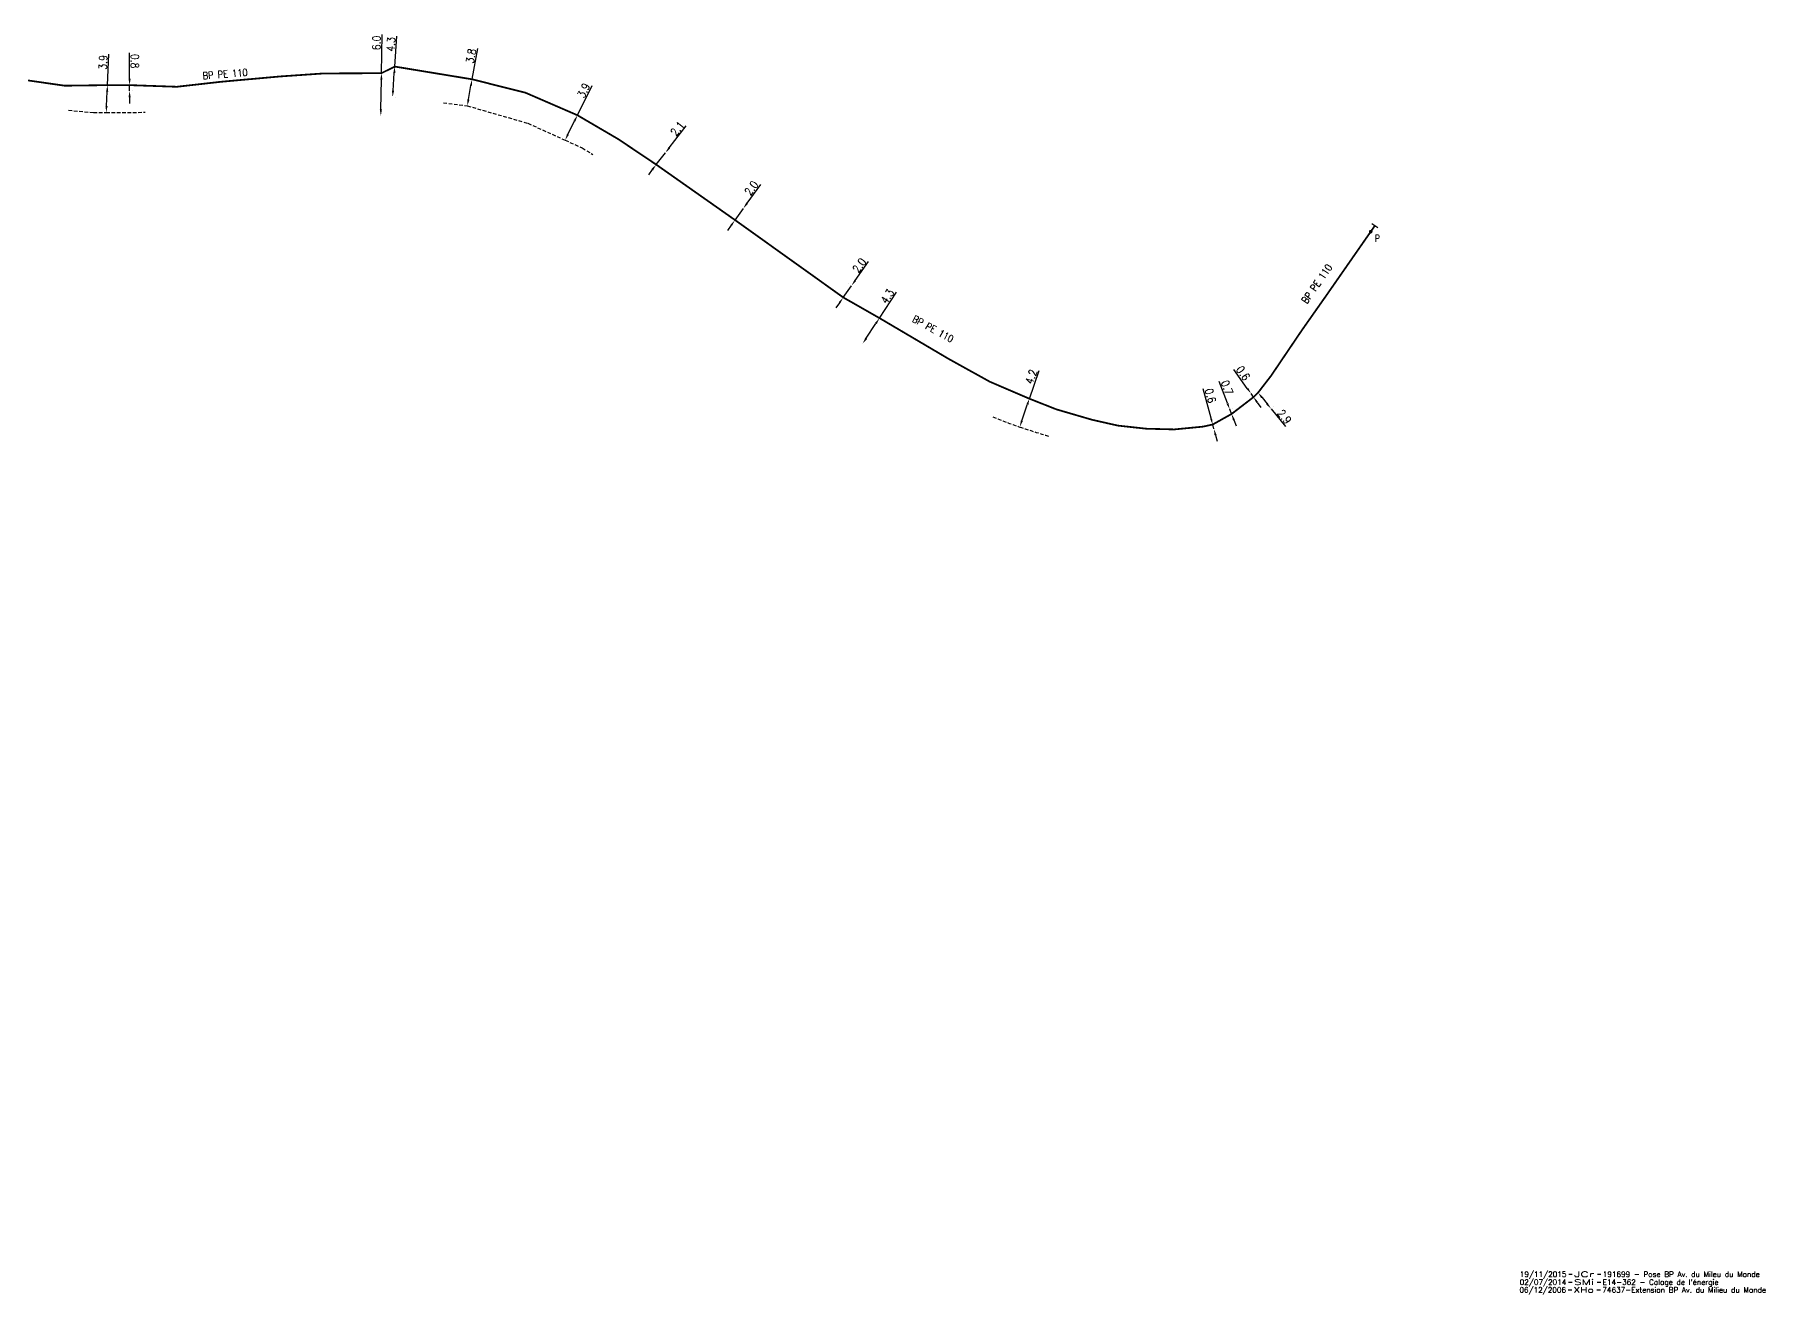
# Model space of a CAD drawing. Header units: millimetres. Extents: x 183997 to 185000, y 126999 to 128004.
# Drawn here: x 184232 to 184475.4, y 127010.2 to 127187.2 of the extents above; entities that cross this region are included whole.
import ezdxf
from ezdxf.enums import TextEntityAlignment as Align

# ---------------------------------------------------------------- set-up
doc = ezdxf.new("R2010")
doc.units = ezdxf.units.MM
doc.header["$PDMODE"] = 34
doc.linetypes.add('DASHED', pattern=[0.75, 0.5, -0.25])
doc.linetypes.add('L_25_PE', pattern=[2000, 1000, 1000])
doc.layers.get('0').update_dxf_attribs({"linetype": 'CONTINUOUS'})
doc.layers.get('DEFPOINTS').update_dxf_attribs({"linetype": 'CONTINUOUS'})
for name, color, linetype in [('L_150', 1, 'CONTINUOUS'), ('L_300', 7, 'CONTINUOUS'), ('L_340', 7, 'CONTINUOUS')]:
    doc.layers.add(name, color=color, linetype=linetype)
doc.layers.add('L_910', color=7, linetype='CONTINUOUS', plot=False)
doc.styles.add('G_ROMANS', font='ROMANS.SHX', dxfattribs={"width": 0.75})
doc.styles.get("Standard").update_dxf_attribs({"font": 'romans.shx', "width": 0.85})
doc.dimstyles.get("Standard").update_dxf_attribs({"dimtxt": 1.5, "dimasz": 1.2, "dimexe": 0.625, "dimexo": 0.625, "dimgap": 0.25, "dimtad": 1, "dimdec": 1, "dimzin": 0, "dimdsep": 46, "dimtxsty": 'Standard', "dimcen": -0.5, "dimadec": 0, "dimazin": 0, "dimtfac": 1, "dimtdec": 1, "dimtmove": 0, "dimatfit": 3, "dimfxl": 0, "dimtolj": 1, "dimtzin": 0, "dimarcsym": 0})

# ---------------------------------------------------------------- blocks, each defined once
blk = doc.blocks.new('*D42')
at = {"layer": 'DEFPOINTS', "color": 0, "linetype": 'Continuous', "transparency": 16777216}
for p in [(184404.05, 127136.89), (184405.87, 127134.63), (184405.87, 127134.63)]:
    blk.add_point(p, dxfattribs=at)
at = {"layer": 'L_150', "color": 0, "linetype": 'Continuous', "lineweight": -2, "transparency": 16777216}
for p, q in [((184404.41, 127137.18), (184404.41, 127137.18)), ((184404.61, 127136.19), (184405.31, 127135.33)), ((184405.87, 127134.63), (184407.91, 127132.12)), ((184406.24, 127134.93), (184406.24, 127134.93))]:
    blk.add_line(p, q, dxfattribs=at)
at = {"layer": 'L_150', "color": 0, "linetype": 'Continuous', "transparency": 16777216}
for points in [[(184404.73, 127136.28), (184404.5, 127136.09), (184404.05, 127136.89)], [(184405.42, 127135.43), (184405.19, 127135.24), (184405.87, 127134.63)]]:
    blk.add_solid(points, dxfattribs=at)
at = {"layer": 'L_150', "color": 0, "linetype": 'Continuous', "transparency": 16777216, "insert": (184407.76, 127133.5), "char_height": 1.125, "attachment_point": 5, "rotation": 309.0384}
blk.add_mtext('\\A1;2.9', dxfattribs=at)
blk = doc.blocks.new('*D43')
at = {"layer": 'DEFPOINTS', "color": 0, "linetype": 'Continuous', "transparency": 16777216}
for p in [(184403.06, 127136.75), (184403.06, 127136.75), (184403.41, 127136.26)]:
    blk.add_point(p, dxfattribs=at)
at = {"layer": 'L_150', "color": 0, "linetype": 'Continuous', "lineweight": -2, "transparency": 16777216}
for p, q in [((184402.54, 127137.48), (184400.65, 127140.16)), ((184403.41, 127136.26), (184403.06, 127136.75)), ((184403.93, 127135.52), (184404.44, 127134.79))]:
    blk.add_line(p, q, dxfattribs=at)
at = {"layer": 'L_150', "color": 0, "linetype": 'Continuous', "transparency": 16777216}
for points in [[(184402.67, 127137.57), (184402.42, 127137.4), (184403.06, 127136.75)], [(184404.05, 127135.61), (184403.8, 127135.44), (184403.41, 127136.26)]]:
    blk.add_solid(points, dxfattribs=at)
at = {"layer": 'L_150', "color": 0, "linetype": 'Continuous', "transparency": 16777216, "insert": (184401.95, 127139.62), "char_height": 1.125, "attachment_point": 5, "rotation": 305.1775}
blk.add_mtext('\\A1;0.6', dxfattribs=at)
blk = doc.blocks.new('*D44')
at = {"layer": 'DEFPOINTS', "color": 0, "linetype": 'Continuous', "transparency": 16777216}
for p in [(184400.07, 127134.55), (184400.07, 127134.55), (184400.32, 127133.89)]:
    blk.add_point(p, dxfattribs=at)
at = {"layer": 'L_150', "color": 0, "linetype": 'Continuous', "lineweight": -2, "transparency": 16777216}
for p, q in [((184399.74, 127135.39), (184398.56, 127138.44)), ((184400.32, 127133.89), (184400.07, 127134.55)), ((184400.51, 127134.72), (184400.51, 127134.72)), ((184400.65, 127133.05), (184400.97, 127132.22)), ((184400.76, 127134.06), (184400.76, 127134.06))]:
    blk.add_line(p, q, dxfattribs=at)
at = {"layer": 'L_150', "color": 0, "linetype": 'Continuous', "transparency": 16777216}
for points in [[(184399.88, 127135.44), (184399.6, 127135.33), (184400.07, 127134.55)], [(184400.79, 127133.11), (184400.51, 127133), (184400.32, 127133.89)]]:
    blk.add_solid(points, dxfattribs=at)
at = {"layer": 'L_150', "color": 0, "linetype": 'Continuous', "transparency": 16777216, "insert": (184399.69, 127137.6), "char_height": 1.125, "attachment_point": 5, "rotation": 291.204}
blk.add_mtext('\\A1;0.7', dxfattribs=at)
blk = doc.blocks.new('*D45')
at = {"layer": 'DEFPOINTS', "color": 0, "linetype": 'Continuous', "transparency": 16777216}
for p in [(184397.67, 127132.41), (184397.84, 127131.78), (184397.84, 127131.78)]:
    blk.add_point(p, dxfattribs=at)
at = {"layer": 'L_150', "color": 0, "linetype": 'Continuous', "lineweight": -2, "transparency": 16777216}
for p, q in [((184397.44, 127133.28), (184396.33, 127137.41)), ((184397.84, 127131.78), (184397.67, 127132.41)), ((184398.07, 127130.92), (184398.31, 127130.05))]:
    blk.add_line(p, q, dxfattribs=at)
at = {"layer": 'L_150', "color": 0, "linetype": 'Continuous', "transparency": 16777216}
for points in [[(184397.58, 127133.32), (184397.29, 127133.24), (184397.67, 127132.41)], [(184398.22, 127130.95), (184397.93, 127130.88), (184397.84, 127131.78)]]:
    blk.add_solid(points, dxfattribs=at)
at = {"layer": 'L_150', "color": 0, "linetype": 'Continuous', "transparency": 16777216, "insert": (184397.36, 127136.46), "char_height": 1.125, "attachment_point": 5, "rotation": 285.0119}
blk.add_mtext('\\A1;0.6', dxfattribs=at)
blk = doc.blocks.new('*D46')
at = {"layer": 'DEFPOINTS', "color": 0, "linetype": 'Continuous', "transparency": 16777216}
for p in [(184350.81, 127147.37), (184348.45, 127143.77), (184348.45, 127143.77)]:
    blk.add_point(p, dxfattribs=at)
at = {"layer": 'L_150', "color": 0, "linetype": 'Continuous', "lineweight": -2, "transparency": 16777216}
for p, q in [((184350.81, 127147.37), (184353.19, 127151)), ((184348.95, 127144.53), (184350.32, 127146.62))]:
    blk.add_line(p, q, dxfattribs=at)
at = {"layer": 'L_150', "color": 0, "linetype": 'Continuous', "transparency": 16777216}
for points in [[(184350.19, 127146.7), (184350.44, 127146.54), (184350.81, 127147.37)], [(184348.82, 127144.61), (184349.07, 127144.44), (184348.45, 127143.77)]]:
    blk.add_solid(points, dxfattribs=at)
at = {"layer": 'L_150', "color": 0, "linetype": 'Continuous', "transparency": 16777216, "insert": (184351.91, 127150.42), "char_height": 1.125, "attachment_point": 5, "rotation": 56.7736}
blk.add_mtext('\\A1;4.3', dxfattribs=at)
blk = doc.blocks.new('*D47')
at = {"layer": 'DEFPOINTS', "color": 0, "linetype": 'Continuous', "transparency": 16777216}
for p in [(184371.89, 127136.04), (184370.54, 127132.06), (184370.54, 127132.06)]:
    blk.add_point(p, dxfattribs=at)
at = {"layer": 'L_150', "color": 0, "linetype": 'Continuous', "lineweight": -2, "transparency": 16777216}
for p, q in [((184371.89, 127136.04), (184373.25, 127140.02)), ((184370.83, 127132.91), (184371.6, 127135.19))]:
    blk.add_line(p, q, dxfattribs=at)
at = {"layer": 'L_150', "color": 0, "linetype": 'Continuous', "transparency": 16777216}
for points in [[(184371.46, 127135.24), (184371.75, 127135.14), (184371.89, 127136.04)], [(184370.69, 127132.96), (184370.97, 127132.87), (184370.54, 127132.06)]]:
    blk.add_solid(points, dxfattribs=at)
at = {"layer": 'L_150', "color": 0, "linetype": 'Continuous', "transparency": 16777216, "insert": (184372.15, 127139.13), "char_height": 1.125, "attachment_point": 5, "rotation": 71.2254}
blk.add_mtext('\\A1;4.2', dxfattribs=at)
blk = doc.blocks.new('*D48')
at = {"layer": 'DEFPOINTS', "color": 0, "linetype": 'Continuous', "transparency": 16777216}
for p in [(184345.72, 127150.27), (184346.87, 127151.9), (184346.87, 127151.9)]:
    blk.add_point(p, dxfattribs=at)
at = {"layer": 'L_150', "color": 0, "linetype": 'Continuous', "lineweight": -2, "transparency": 16777216}
for p, q in [((184347.39, 127152.64), (184349.28, 127155.31)), ((184345.33, 127150.54), (184345.33, 127150.54)), ((184345.72, 127150.27), (184346.87, 127151.9)), ((184346.49, 127152.17), (184346.49, 127152.17)), ((184345.2, 127149.53), (184344.68, 127148.8))]:
    blk.add_line(p, q, dxfattribs=at)
at = {"layer": 'L_150', "color": 0, "linetype": 'Continuous', "transparency": 16777216}
for points in [[(184347.27, 127152.72), (184347.51, 127152.55), (184346.87, 127151.9)], [(184345.08, 127149.62), (184345.32, 127149.45), (184345.72, 127150.27)]]:
    blk.add_solid(points, dxfattribs=at)
at = {"layer": 'L_150', "color": 0, "linetype": 'Continuous', "transparency": 16777216, "insert": (184347.99, 127154.77), "char_height": 1.125, "attachment_point": 5, "rotation": 54.7366}
blk.add_mtext('\\A1;2.0', dxfattribs=at)
blk = doc.blocks.new('*D49')
at = {"layer": 'DEFPOINTS', "color": 0, "linetype": 'Continuous', "transparency": 16777216}
for p in [(184331.67, 127162.77), (184331.67, 127162.77), (184330.5, 127161.15)]:
    blk.add_point(p, dxfattribs=at)
at = {"layer": 'L_150', "color": 0, "linetype": 'Continuous', "lineweight": -2, "transparency": 16777216}
for p, q in [((184332.19, 127163.5), (184334.11, 127166.16)), ((184330.5, 127161.15), (184331.67, 127162.77)), ((184329.97, 127160.42), (184329.45, 127159.69))]:
    blk.add_line(p, q, dxfattribs=at)
at = {"layer": 'L_150', "color": 0, "linetype": 'Continuous', "transparency": 16777216}
for points in [[(184332.07, 127163.59), (184332.31, 127163.41), (184331.67, 127162.77)], [(184329.85, 127160.5), (184330.09, 127160.33), (184330.5, 127161.15)]]:
    blk.add_solid(points, dxfattribs=at)
at = {"layer": 'L_150', "color": 0, "linetype": 'Continuous', "transparency": 16777216, "insert": (184332.8, 127165.64), "char_height": 1.125, "attachment_point": 5, "rotation": 54.2578}
blk.add_mtext('\\A1;2.0', dxfattribs=at)
blk = doc.blocks.new('*D50')
at = {"layer": 'DEFPOINTS', "color": 0, "linetype": 'Continuous', "transparency": 16777216}
for p in [(184320.71, 127170.6), (184320.71, 127170.6), (184319.42, 127168.94)]:
    blk.add_point(p, dxfattribs=at)
at = {"layer": 'L_150', "color": 0, "linetype": 'Continuous', "lineweight": -2, "transparency": 16777216}
for p, q in [((184321.26, 127171.31), (184323.64, 127174.37)), ((184319.42, 127168.94), (184320.71, 127170.6)), ((184318.87, 127168.23), (184318.32, 127167.52))]:
    blk.add_line(p, q, dxfattribs=at)
at = {"layer": 'L_150', "color": 0, "linetype": 'Continuous', "transparency": 16777216}
for points in [[(184321.14, 127171.4), (184321.38, 127171.22), (184320.71, 127170.6)], [(184318.75, 127168.32), (184318.99, 127168.14), (184319.42, 127168.94)]]:
    blk.add_solid(points, dxfattribs=at)
at = {"layer": 'L_150', "color": 0, "linetype": 'Continuous', "transparency": 16777216, "insert": (184322.4, 127174), "char_height": 1.125, "attachment_point": 5, "rotation": 52.1491}
blk.add_mtext('\\A1;2.1', dxfattribs=at)
blk = doc.blocks.new('*D51')
at = {"layer": 'DEFPOINTS', "color": 0, "linetype": 'Continuous', "transparency": 16777216}
for p in [(184293.53, 127180.93), (184292.85, 127177.2), (184292.85, 127177.2)]:
    blk.add_point(p, dxfattribs=at)
at = {"layer": 'L_150', "color": 0, "linetype": 'Continuous', "lineweight": -2, "transparency": 16777216}
for p, q in [((184293.53, 127180.93), (184294.32, 127185.24)), ((184293.02, 127178.08), (184293.37, 127180.05))]:
    blk.add_line(p, q, dxfattribs=at)
at = {"layer": 'L_150', "color": 0, "linetype": 'Continuous', "transparency": 16777216}
for points in [[(184293.23, 127180.07), (184293.52, 127180.02), (184293.53, 127180.93)], [(184292.87, 127178.11), (184293.16, 127178.05), (184292.85, 127177.2)]]:
    blk.add_solid(points, dxfattribs=at)
at = {"layer": 'L_150', "color": 0, "linetype": 'Continuous', "transparency": 16777216, "insert": (184293.37, 127184.2), "char_height": 1.125, "attachment_point": 5, "rotation": 79.6829}
blk.add_mtext('\\A1;3.8', dxfattribs=at)
blk = doc.blocks.new('*D52')
at = {"layer": 'DEFPOINTS', "color": 0, "linetype": 'Continuous', "transparency": 16777216}
for p in [(184280.78, 127181.79), (184280.69, 127175.79), (184280.69, 127175.79)]:
    blk.add_point(p, dxfattribs=at)
at = {"layer": 'L_150', "color": 0, "linetype": 'Continuous', "lineweight": -2, "transparency": 16777216}
for p, q in [((184280.78, 127181.79), (184280.86, 127187.21)), ((184280.7, 127176.69), (184280.77, 127180.89))]:
    blk.add_line(p, q, dxfattribs=at)
at = {"layer": 'L_150', "color": 0, "linetype": 'Continuous', "transparency": 16777216}
for points in [[(184280.62, 127180.89), (184280.92, 127180.89), (184280.78, 127181.79)], [(184280.55, 127176.69), (184280.85, 127176.69), (184280.69, 127175.79)]]:
    blk.add_solid(points, dxfattribs=at)
at = {"layer": 'L_150', "color": 0, "linetype": 'Continuous', "transparency": 16777216, "insert": (184280.09, 127186.05), "char_height": 1.125, "attachment_point": 5, "rotation": 89.1587}
blk.add_mtext('\\A1;6.0', dxfattribs=at)
blk = doc.blocks.new('*D53')
at = {"layer": 'DEFPOINTS', "color": 0, "linetype": 'Continuous', "transparency": 16777216}
for p in [(184282.65, 127182.72), (184282.35, 127178.43), (184282.35, 127178.43)]:
    blk.add_point(p, dxfattribs=at)
at = {"layer": 'L_150', "color": 0, "linetype": 'Continuous', "lineweight": -2, "transparency": 16777216}
for p, q in [((184282.65, 127182.72), (184282.95, 127186.98)), ((184282.41, 127179.33), (184282.59, 127181.82)), ((184283.12, 127182.69), (184283.12, 127182.69)), ((184282.82, 127178.4), (184282.82, 127178.4))]:
    blk.add_line(p, q, dxfattribs=at)
at = {"layer": 'L_150', "color": 0, "linetype": 'Continuous', "transparency": 16777216}
for points in [[(184282.44, 127181.83), (184282.74, 127181.81), (184282.65, 127182.72)], [(184282.26, 127179.34), (184282.56, 127179.32), (184282.35, 127178.43)]]:
    blk.add_solid(points, dxfattribs=at)
at = {"layer": 'L_150', "color": 0, "linetype": 'Continuous', "transparency": 16777216, "insert": (184282.12, 127185.85), "char_height": 1.125, "attachment_point": 5, "rotation": 86.0209}
blk.add_mtext('\\A1;4.3', dxfattribs=at)
blk = doc.blocks.new('*D54')
at = {"layer": 'DEFPOINTS', "color": 0, "linetype": 'Continuous', "transparency": 16777216}
for p in [(184308.34, 127175.88), (184306.61, 127172.38), (184306.61, 127172.38)]:
    blk.add_point(p, dxfattribs=at)
at = {"layer": 'L_150', "color": 0, "linetype": 'Continuous', "lineweight": -2, "transparency": 16777216}
for p, q in [((184308.34, 127175.88), (184310.41, 127180.07)), ((184307.01, 127173.19), (184307.94, 127175.07))]:
    blk.add_line(p, q, dxfattribs=at)
at = {"layer": 'L_150', "color": 0, "linetype": 'Continuous', "transparency": 16777216}
for points in [[(184307.8, 127175.14), (184308.07, 127175), (184308.34, 127175.88)], [(184306.87, 127173.25), (184307.14, 127173.12), (184306.61, 127172.38)]]:
    blk.add_solid(points, dxfattribs=at)
at = {"layer": 'L_150', "color": 0, "linetype": 'Continuous', "transparency": 16777216, "insert": (184309.22, 127179.36), "char_height": 1.125, "attachment_point": 5, "rotation": 63.6848}
blk.add_mtext('\\A1;3.9', dxfattribs=at)
blk = doc.blocks.new('*D56')
at = {"layer": 'DEFPOINTS', "color": 0, "linetype": 'Continuous', "transparency": 16777216}
for p in [(184242.25, 127180.11), (184242.08, 127176.27), (184242.08, 127176.27)]:
    blk.add_point(p, dxfattribs=at)
at = {"layer": 'L_150', "color": 0, "linetype": 'Continuous', "lineweight": -2, "transparency": 16777216}
for p, q in [((184242.25, 127180.11), (184242.43, 127184.44)), ((184242.12, 127177.17), (184242.21, 127179.21)), ((184242.72, 127180.09), (184242.72, 127180.09)), ((184242.55, 127176.25), (184242.55, 127176.25))]:
    blk.add_line(p, q, dxfattribs=at)
at = {"layer": 'L_150', "color": 0, "linetype": 'Continuous', "transparency": 16777216}
for points in [[(184242.06, 127179.22), (184242.36, 127179.21), (184242.25, 127180.11)], [(184241.97, 127177.18), (184242.27, 127177.16), (184242.08, 127176.27)]]:
    blk.add_solid(points, dxfattribs=at)
at = {"layer": 'L_150', "color": 0, "linetype": 'Continuous', "transparency": 16777216, "insert": (184241.63, 127183.31), "char_height": 1.125, "attachment_point": 5, "rotation": 87.5798}
blk.add_mtext('\\A1;3.9', dxfattribs=at)
blk = doc.blocks.new('*D57')
at = {"layer": 'DEFPOINTS', "color": 0, "linetype": 'Continuous', "transparency": 16777216}
for p in [(184245.36, 127180.11), (184245.36, 127179.31), (184245.36, 127179.31)]:
    blk.add_point(p, dxfattribs=at)
at = {"layer": 'L_150', "color": 0, "linetype": 'Continuous', "lineweight": -2, "transparency": 16777216}
for p, q in [((184245.36, 127181.01), (184245.36, 127184.67)), ((184245.36, 127179.31), (184245.36, 127180.11)), ((184245.83, 127180.11), (184245.83, 127180.11)), ((184245.83, 127179.31), (184245.83, 127179.31)), ((184245.36, 127178.41), (184245.36, 127177.51))]:
    blk.add_line(p, q, dxfattribs=at)
at = {"layer": 'L_150', "color": 0, "linetype": 'Continuous', "transparency": 16777216}
for points in [[(184245.51, 127181.01), (184245.21, 127181.01), (184245.36, 127180.11)], [(184245.51, 127178.41), (184245.21, 127178.41), (184245.36, 127179.31)]]:
    blk.add_solid(points, dxfattribs=at)
at = {"layer": 'L_150', "color": 0, "linetype": 'Continuous', "transparency": 16777216, "insert": (184246.11, 127183.48), "char_height": 1.125, "attachment_point": 5, "rotation": 270.0302}
blk.add_mtext('\\A1;0.8', dxfattribs=at)
blk = doc.blocks.new('GIS_MODF')
at = {"color": 0, "linetype": 'Continuous', "flags": 128}
for points in [[(-2.26, -0.01), (-1.76, -0.01)], [(1.76, -0.01), (2.26, -0.01)]]:
    blk.add_lwpolyline(points, dxfattribs=at)
at = {"color": 0, "linetype": 'Continuous'}
blk.add_attdef('DATE', text='', height=0.75, dxfattribs=at).set_placement((-2.58, -0.39), align=Align.RIGHT)
at = {"color": 0, "linetype": 'Continuous', "width": 3.590909}
blk.add_attdef('USER', text='', height=0.75, dxfattribs=at).set_placement((-1.52, -0.39), (1.31, -0.39), align=Align.FIT)
at = {"color": 0, "linetype": 'Continuous'}
blk.add_attdef('DESC', (2.53, -0.39), '', height=0.75, dxfattribs=at)
blk = doc.blocks.new('L_340_07')
at = {"color": 0, "linetype": 'Continuous', "const_width": 0.25, "flags": 128}
blk.add_lwpolyline([(0, 0), (0.35, 0)], dxfattribs=at)
at = {"color": 0, "linetype": 'Continuous', "flags": 128}
blk.add_lwpolyline([(0.35, -0.5), (0.35, 0.5)], dxfattribs=at)
at = {"color": 0, "linetype": 'Continuous', "width": 0.75, "flags": 3}
for tag, p in [('DEF_LEG', (0.72, -3.47)), ('DEF_COUP', (0.72, -5.97)), ('DEF_TYPE', (0.72, -8.47))]:
    blk.add_attdef(tag, text='', height=1.2, dxfattribs=at).set_placement(p, align=Align.MIDDLE)
blk = doc.blocks.new('L_300_12')
at = {"color": 0, "linetype": 'Continuous', "const_width": 0.248, "flags": 128}
blk.add_lwpolyline([(-0.13, 0, 1), (0.13, 0, 1)], format="xyb", close=True, dxfattribs=at)
at = {"linetype": 'Continuous', "style": 'G_ROMANS', "width": 0.75}
blk.add_attdef('P', text='', height=1, dxfattribs=at).set_placement((0, 1.33), align=Align.MIDDLE_CENTER)
at = {"color": 0, "linetype": 'Continuous', "width": 0.75, "flags": 3}
for tag, p in [('DEF_LEG', (0, -5)), ('DEF_COUP', (0, -7.5)), ('DEF_TYPE', (0, -10))]:
    blk.add_attdef(tag, text='', height=1.2, dxfattribs=at).set_placement(p, align=Align.MIDDLE)

msp = doc.modelspace()

# ---------------------------------------------------------------- linework, layer by layer
at = {"layer": 'L_150', "linetype": 'L_25_PE', "const_width": 0.25}
msp.add_lwpolyline([(184420.26, 127160.04), (184419.89, 127159.51), (184413.65, 127150.55), (184410.23, 127145.69), (184405.88, 127139.26), (184404.05, 127136.89), (184403.41, 127136.26), (184400.32, 127133.89), (184397.67, 127132.41), (184396.29, 127132.11), (184392.27, 127131.72), (184388.32, 127131.82), (184384.32, 127132.26), (184380.69, 127133.08), (184375.69, 127134.54), (184371.89, 127136.04), (184366.32, 127138.43), (184360.53, 127141.64), (184350.81, 127147.37), (184345.72, 127150.27), (184330.5, 127161.15), (184319.42, 127168.94), (184314.1, 127172.51), (184308.34, 127175.88), (184301.02, 127179.05), (184293.53, 127180.93), (184282.65, 127182.72), (184280.78, 127181.79), (184272.6, 127181.75), (184266.52, 127181.33), (184258.2, 127180.58), (184252, 127179.88), (184245.36, 127180.11), (184242.25, 127180.11), (184236.25, 127180.03), (184230.68, 127180.83)], dxfattribs=at)
at = {"layer": 'L_150', "color": 7, "linetype": 'DASHED'}
for points in [[(184289.5, 127177.63), (184292.85, 127177.2), (184301.38, 127174.75), (184306.61, 127172.38), (184309.01, 127171.29), (184310.5, 127170.37)], [(184236.79, 127176.58), (184240.31, 127176.26), (184242.08, 127176.27), (184247.54, 127176.29)]]:
    msp.add_lwpolyline(points, dxfattribs=at)
msp.add_lwpolyline([(184374.68, 127130.75, -0.008291), (184370.54, 127132.06, -0.016516), (184366.75, 127133.5, -1.173045)], format="xyb", dxfattribs=at)

# ---------------------------------------------------------------- block references
at = {"layer": 'L_300'}
ref = msp.add_blockref('L_300_12', (184419.89, 127159.51), dxfattribs=dict(at, rotation=225.3758173021777))
ref.add_attrib('P', 'P', dxfattribs={"layer": '0', "linetype": 'Continuous', "height": 1, "style": 'G_ROMANS', "width": 0.75}).set_placement((184420.84, 127158.58), align=Align.MIDDLE_CENTER)
at = {"layer": 'L_340', "rotation": 55.14357050321109}
msp.add_blockref('L_340_07', (184420.26, 127160.04), dxfattribs=at)
at = {"layer": 'L_910'}
ref = msp.add_blockref('GIS_MODF', (184449.94, 127010.79), dxfattribs=at)
ref.add_attrib('DATE', '06/12/2006', dxfattribs={"layer": '0', "color": 0, "linetype": 'Continuous', "height": 0.75}).set_placement((184447.36, 127010.4), align=Align.RIGHT)
ref.add_attrib('USER', 'XHo', dxfattribs={"layer": '0', "color": 0, "linetype": 'Continuous', "height": 0.75, "width": 1.362069}).set_placement((184448.43, 127010.4), (184451.25, 127010.4), align=Align.FIT)
ref.add_attrib('DESC', '74637-Extension BP Av. du Milieu du Monde', (184452.47, 127010.4), dxfattribs={"layer": '0', "color": 0, "linetype": 'Continuous', "height": 0.75})
ref = msp.add_blockref('GIS_MODF', (184449.98, 127011.88), dxfattribs=at)
ref.add_attrib('DATE', '02/07/2014', dxfattribs={"layer": '0', "color": 0, "linetype": 'Continuous', "height": 0.75}).set_placement((184447.4, 127011.49), align=Align.RIGHT)
ref.add_attrib('USER', 'SMi', dxfattribs={"layer": '0', "color": 0, "linetype": 'Continuous', "height": 0.75, "width": 1.612245}).set_placement((184448.46, 127011.49), (184451.29, 127011.49), align=Align.FIT)
ref.add_attrib('DESC', "E14-362 - Calage de l'énergie", (184452.51, 127011.49), dxfattribs={"layer": '0', "color": 0, "linetype": 'Continuous', "height": 0.75})
ref = msp.add_blockref('GIS_MODF', (184450, 127012.98), dxfattribs=at)
ref.add_attrib('DATE', '19/11/2015', dxfattribs={"layer": '0', "color": 0, "linetype": 'Continuous', "height": 0.75}).set_placement((184447.41, 127012.6), align=Align.RIGHT)
ref.add_attrib('USER', 'JCr', dxfattribs={"layer": '0', "color": 0, "linetype": 'Continuous', "height": 0.75, "width": 1.612245}).set_placement((184448.48, 127012.6), (184451.3, 127012.6), align=Align.FIT)
ref.add_attrib('DESC', '191699 - Pose BP Av. du Mileu du Monde', (184452.52, 127012.6), dxfattribs={"layer": '0', "color": 0, "linetype": 'Continuous', "height": 0.75})

# ---------------------------------------------------------------- texts
at = {"layer": 'L_150', "linetype": 'L_25_PE', "width": 0.85}
for rotation, p in [(4.5988, (184255.68, 127180.92)), (54.9813, (184410.91, 127149.3)), (331.3221, (184355.32, 127146.93))]:
    msp.add_text('BP PE 110', height=1, rotation=rotation, dxfattribs=at).set_placement(p)

# ---------------------------------------------------------------- dimensions: what is measured, and where the dimension line sits
at = {"layer": 'L_150', "linetype": 'Continuous'}
for base, p1, p2, angle, picture, middle in [((184280.69, 127175.79), (184280.78, 127181.79), (184280.69, 127175.79), 89.1587, '*D52', (184280.84, 127186.04)), ((184282.35, 127178.43), (184282.65, 127182.72), (184282.35, 127178.43), 86.0209, '*D53', (184282.86, 127185.8)), ((184245.36, 127179.31), (184245.36, 127180.11), (184245.36, 127179.31), 90.0302, '*D57', (184245.36, 127183.48)), ((184292.85, 127177.2), (184293.53, 127180.93), (184292.85, 127177.2), 79.6829, '*D51', (184294.11, 127184.07)), ((184306.61, 127172.38), (184308.34, 127175.88), (184306.61, 127172.38), 63.6848, '*D54', (184309.9, 127179.03)), ((184320.71, 127170.6), (184319.42, 127168.94), (184320.71, 127170.6), 232.1491, '*D50', (184322.99, 127173.54)), ((184331.67, 127162.77), (184330.5, 127161.15), (184331.67, 127162.77), 234.2578, '*D49', (184333.41, 127165.2)), ((184346.87, 127151.9), (184345.72, 127150.27), (184346.87, 127151.9), 234.7366, '*D48', (184348.6, 127154.34)), ((184348.45, 127143.77), (184350.81, 127147.37), (184348.45, 127143.77), 56.7736, '*D46', (184352.54, 127150.01)), ((184370.54, 127132.06), (184371.89, 127136.04), (184370.54, 127132.06), 71.2254, '*D47', (184372.86, 127138.89)), ((184403.06, 127136.75), (184403.41, 127136.26), (184403.06, 127136.75), 305.1775, '*D43', (184401.34, 127139.19)), ((184400.07, 127134.55), (184400.32, 127133.89), (184400.07, 127134.55), 291.204, '*D44', (184398.99, 127137.33)), ((184397.8389, 127131.7849), (184397.6705, 127132.4127), (184397.8389, 127131.7849), 105.0119, '*D45', (184396.6381, 127136.2624)), ((184405.87, 127134.63), (184404.05, 127136.89), (184405.87, 127134.63), 129.0384, '*D42', (184407.18, 127133.03))]:
    dim = msp.add_linear_dim(base=base, p1=p1, p2=p2, angle=angle, dimstyle='Standard', override={"dimscale": 0.75}, dxfattribs=at)
    dim.commit()
    dim.dimension.update_dxf_attribs({"geometry": picture, "text_midpoint": middle, "dimtype": 160})
dim = msp.add_linear_dim(base=(184242.08, 127176.27), p1=(184242.25, 127180.11), p2=(184242.08, 127176.27), angle=87.5798, text='3.9', dimstyle='Standard', override={"dimscale": 0.75}, dxfattribs=at)
dim.commit()
dim.dimension.update_dxf_attribs({"geometry": '*D56', "text_midpoint": (184242.38, 127183.28), "dimtype": 160})

doc.saveas('drawing.dxf')
